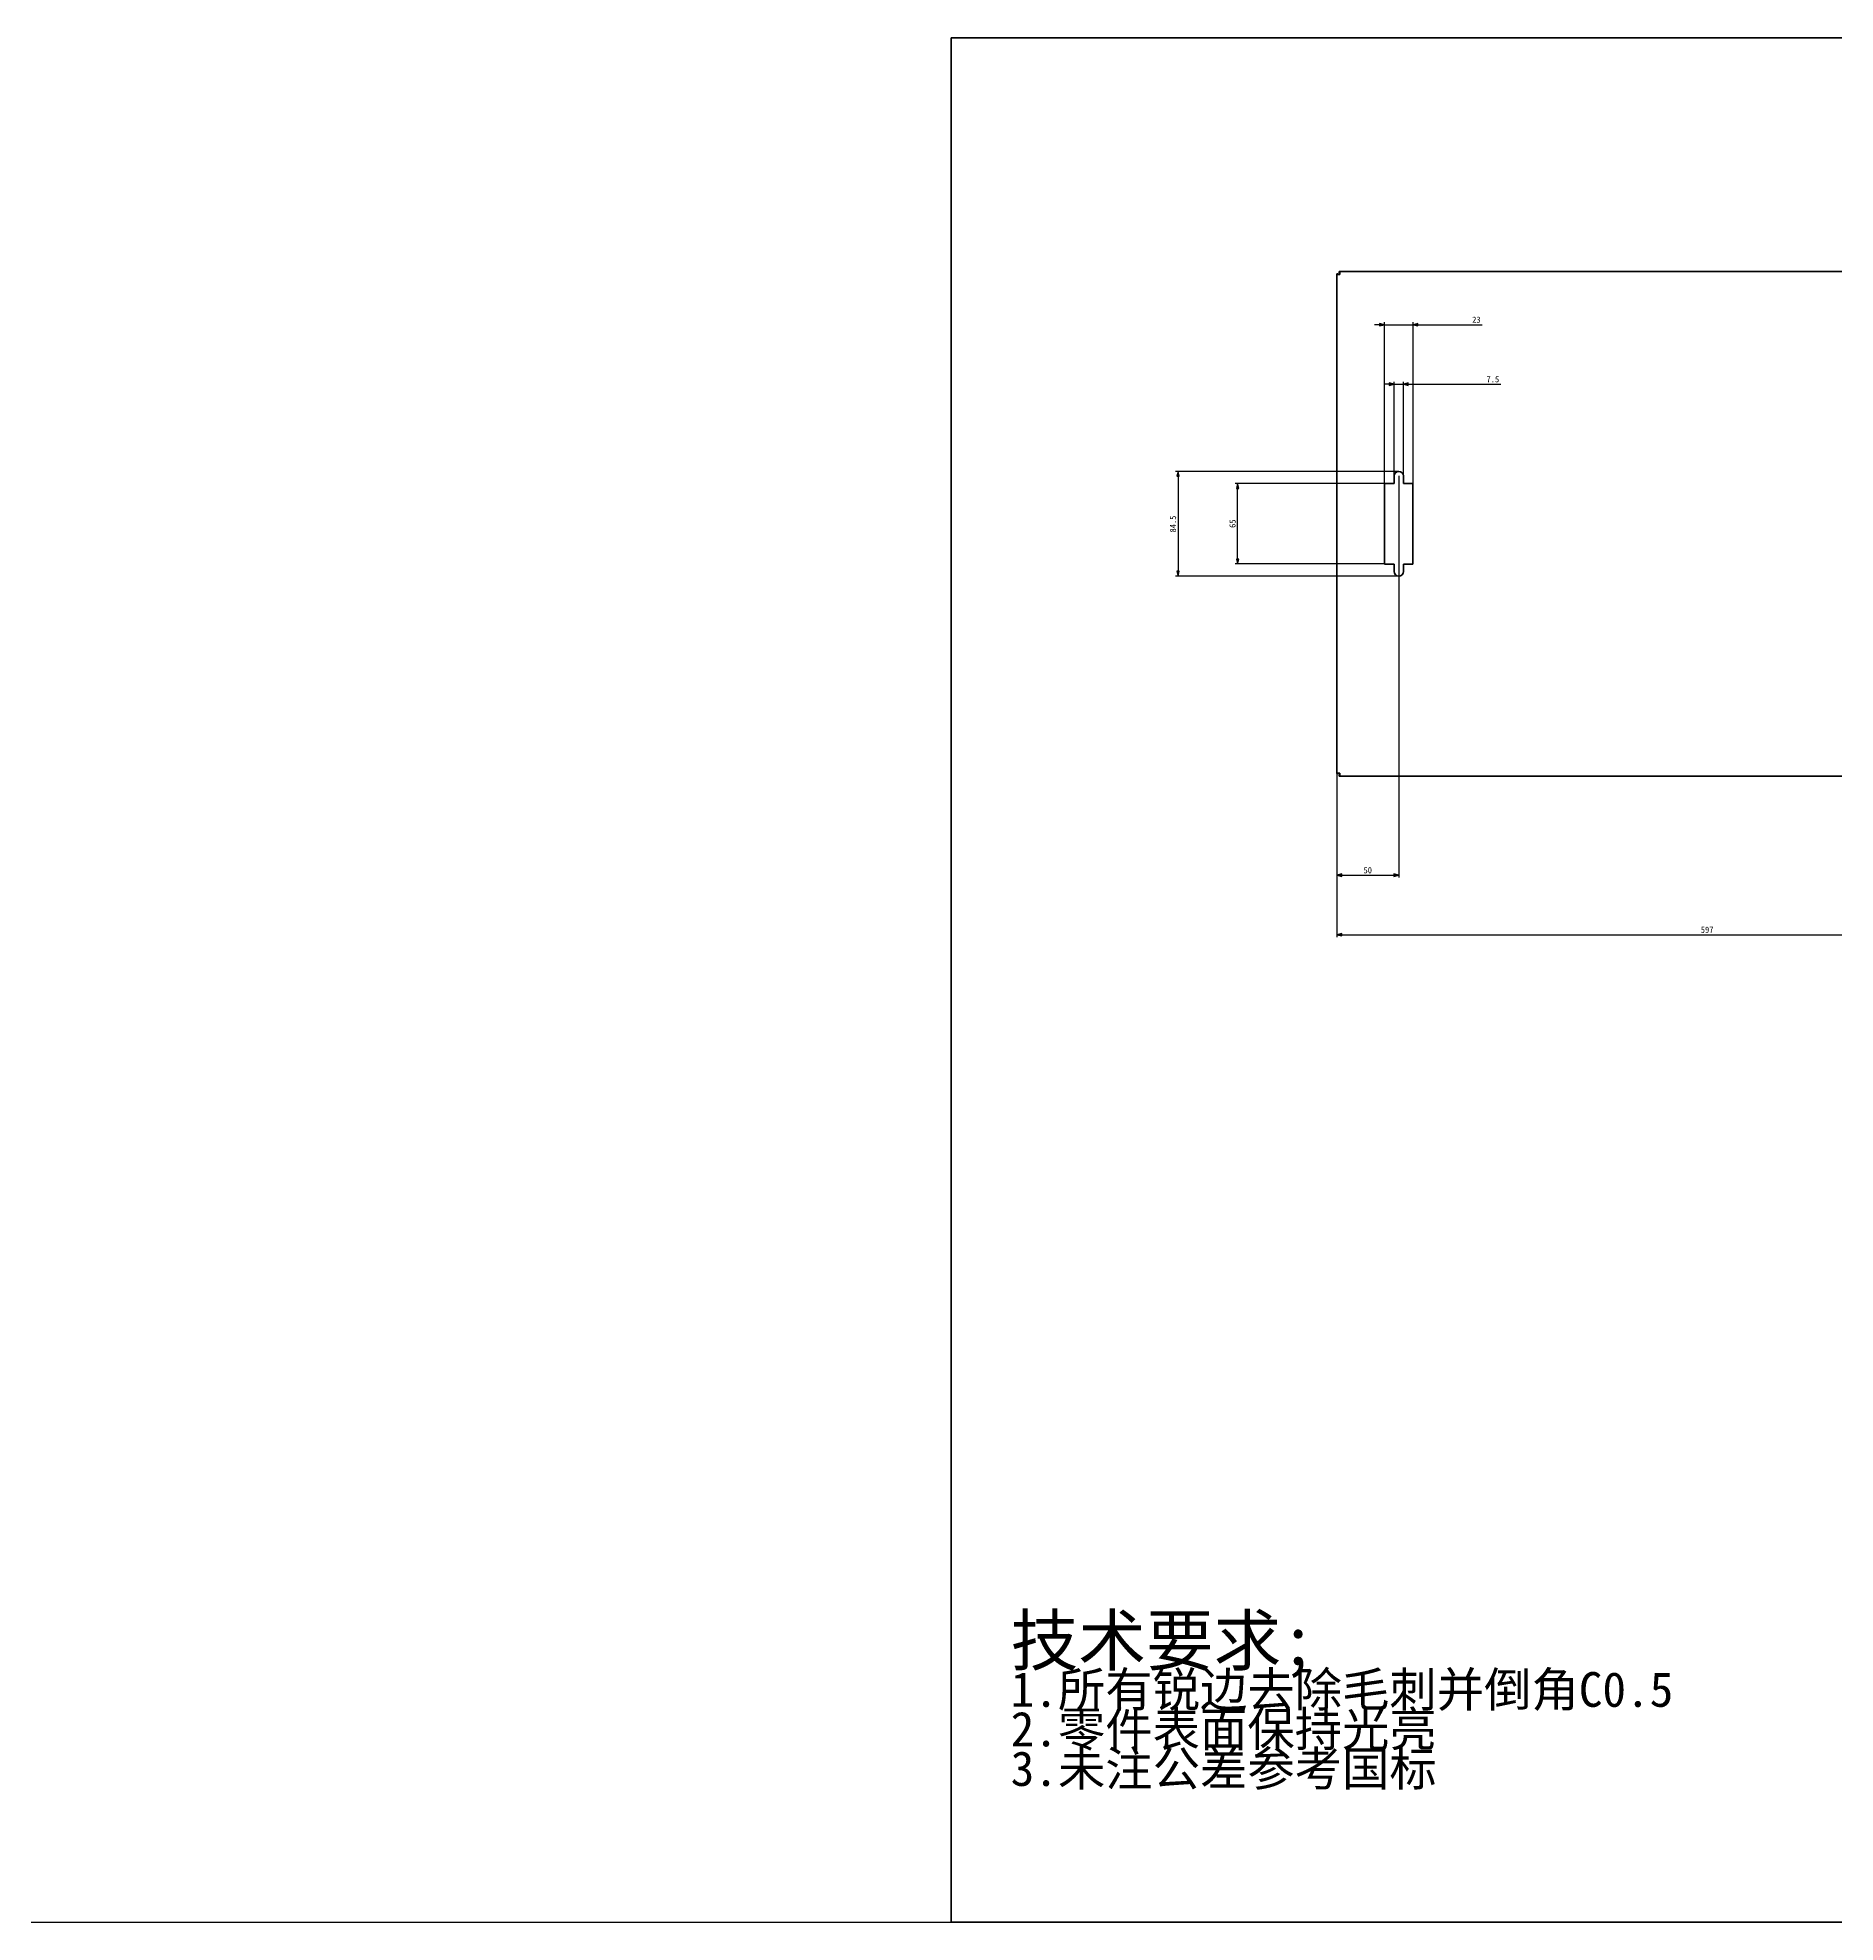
# Model space of a CAD drawing. Header units: millimetres. Extents: x 2989 to 98346, y -14444 to 9701.
# Drawn here: x 23434 to 24883, y 6378 to 7898 of the extents above; entities that cross this region are included whole.
import ezdxf

# ---------------------------------------------------------------- set-up
doc = ezdxf.new("R2010")
doc.units = ezdxf.units.MM
for name, color, linetype, lineweight in [('可见 (ISO)', 7, 'Continuous', 50), ('图框 (ISO)', 7, 'Continuous', 70), ('符号 (ISO)', 7, 'Continuous', 25)]:
    doc.layers.add(name, color=color, linetype=linetype, lineweight=lineweight)
doc.layers.add('尺寸 (ISO)', color=5, linetype='Continuous', lineweight=25, true_color=0x0000ff)
doc.styles.add('注释文本 (ISO)', font='simfang.ttf')
doc.dimstyles.new('默认 (GB)', dxfattribs={"dimscale": 2, "dimtxt": 2.5, "dimasz": 2, "dimexe": 1, "dimexo": 0, "dimgap": 0.75, "dimtad": 1, "dimtoh": 1, "dimrnd": 1e-08, "dimdsep": 46, "dimtxsty": '注释文本 (ISO)', "dimblk": 'Filled-2', "dimcen": 0.09, "dimdle": 10, "dimclrd": 256, "dimclre": 256, "dimclrt": 256, "dimaunit": 1, "dimadec": 3, "dimazin": 2, "dimtfac": 0.52, "dimtmove": 0, "dimatfit": 3, "dimldrblk": 'Filled-1', "dimfxl": 0, "dimtolj": 1, "dimlwd": -1, "dimlwe": -1, "dimarcsym": 0})

# ---------------------------------------------------------------- blocks, each defined once
blk = doc.blocks.new('图框 A3-A4')
at = {"layer": '图框 (ISO)'}
for p, q in [((287, 200), (10, 200)), ((10, 200), (10, 10)), ((287, 10), (287, 200)), ((10, 10), (287, 10))]:
    blk.add_line(p, q, dxfattribs=at)
blk = doc.blocks.new('Filled-2')
at = {"color": 0}
for p, q in [((0, 0), (-1, 0.25)), ((-1, 0.25), (-1, -0.25)), ((-1, 0), (0, 0)), ((-1, -0.25), (0, 0))]:
    blk.add_line(p, q, dxfattribs=at)
at = {"color": 0, "flags": 128}
blk.add_lwpolyline([(-1, -0.25), (0, 0), (-1, 0.25), (-1, -0.25)], dxfattribs=at)
at = {"color": 0}
blk.add_solid([(-1, -0.25), (0, 0), (-1, 0.25), (-1, -0.25)], dxfattribs=at)
blk = doc.blocks.new('*D149')
at = {"layer": 'Defpoints', "color": 0, "transparency": 16777216}
for p in [(24401.4, 7538.6), (24519.9, 7538.6), (24519.9, 7473.6)]:
    blk.add_point(p, dxfattribs=at)
at = {"layer": '尺寸 (ISO)', "transparency": 16777216}
for p, q in [((24519.9, 7538.6), (24399.4, 7538.6)), ((24401.4, 7477.6), (24401.4, 7534.6)), ((24519.9, 7473.6), (24399.4, 7473.6))]:
    blk.add_line(p, q, dxfattribs=at)
at = {"layer": '尺寸 (ISO)', "transparency": 16777216, "xscale": 4, "yscale": 4, "zscale": 4}
for p, rotation in [((24401.4, 7538.6), 90), ((24401.4, 7473.6), 270)]:
    blk.add_blockref('Filled-2', p, dxfattribs=dict(at, rotation=rotation))
at = {"layer": '尺寸 (ISO)', "transparency": 16777216, "insert": (24394.8, 7502.7), "char_height": 5, "attachment_point": 1, "rotation": 90, "style": '注释文本 (ISO)'}
blk.add_mtext('\\A1;65', dxfattribs=at)
blk = doc.blocks.new('Filled-1')
at = {"color": 0}
for p, q in [((0, 0), (-1, 0.125)), ((-1, 0.125), (-1, -0.125)), ((-1, 0), (0, 0)), ((-1, -0.125), (0, 0))]:
    blk.add_line(p, q, dxfattribs=at)
at = {"color": 0, "flags": 128}
blk.add_lwpolyline([(-1, -0.125), (0, 0), (-1, 0.125), (-1, -0.125)], dxfattribs=at)
at = {"color": 0}
blk.add_solid([(-1, -0.125), (0, 0), (-1, 0.125), (-1, -0.125)], dxfattribs=at)
blk = doc.blocks.new('*D150')
at = {"layer": 'Defpoints', "color": 0, "transparency": 16777216}
for p in [(24531.4, 7548.3), (24353.4, 7463.8), (24531.4, 7463.8)]:
    blk.add_point(p, dxfattribs=at)
at = {"layer": '尺寸 (ISO)', "transparency": 16777216}
for p, q in [((24531.4, 7548.3), (24351.4, 7548.3)), ((24353.4, 7544.3), (24353.4, 7467.8)), ((24531.4, 7463.8), (24351.4, 7463.8))]:
    blk.add_line(p, q, dxfattribs=at)
at = {"layer": '尺寸 (ISO)', "transparency": 16777216, "xscale": 4, "yscale": 4, "zscale": 4}
for p, rotation in [((24353.4, 7548.3), 90), ((24353.4, 7463.8), 270)]:
    blk.add_blockref('Filled-2', p, dxfattribs=dict(at, rotation=rotation))
at = {"layer": '尺寸 (ISO)', "transparency": 16777216, "insert": (24346.8, 7499), "char_height": 5, "attachment_point": 1, "rotation": 90, "style": '注释文本 (ISO)'}
blk.add_mtext('\\A1;84.5', dxfattribs=at)
blk = doc.blocks.new('*D151')
at = {"layer": 'Defpoints', "color": 0, "transparency": 16777216}
for p in [(24542.9, 7666.6), (24519.9, 7538.6), (24542.9, 7538.6)]:
    blk.add_point(p, dxfattribs=at)
at = {"layer": '尺寸 (ISO)', "transparency": 16777216}
for p, q in [((24515.9, 7666.6), (24511.9, 7666.6)), ((24519.9, 7538.6), (24519.9, 7668.6)), ((24519.9, 7666.6), (24542.9, 7666.6)), ((24542.9, 7538.6), (24542.9, 7668.6)), ((24546.9, 7666.6), (24598.6, 7666.6))]:
    blk.add_line(p, q, dxfattribs=at)
at = {"layer": '尺寸 (ISO)', "transparency": 16777216, "xscale": 4, "yscale": 4, "zscale": 4}
blk.add_blockref('Filled-2', (24519.9, 7666.6), dxfattribs=at)
at = {"layer": '尺寸 (ISO)', "transparency": 16777216, "xscale": 4, "yscale": 4, "zscale": 4, "rotation": 180}
blk.add_blockref('Filled-2', (24542.9, 7666.6), dxfattribs=at)
at = {"layer": '尺寸 (ISO)', "transparency": 16777216, "insert": (24590.6, 7673.1), "char_height": 5, "attachment_point": 1, "style": '注释文本 (ISO)'}
blk.add_mtext('\\A1;23', dxfattribs=at)
blk = doc.blocks.new('*D152')
at = {"layer": 'Defpoints', "color": 0, "transparency": 16777216}
for p in [(24481.4, 7305), (25078.4, 7305), (25078.4, 7174.6)]:
    blk.add_point(p, dxfattribs=at)
at = {"layer": '尺寸 (ISO)', "transparency": 16777216}
for p, q in [((24481.4, 7305), (24481.4, 7172.6)), ((25078.4, 7305), (25078.4, 7172.6)), ((24485.4, 7174.6), (25074.4, 7174.6))]:
    blk.add_line(p, q, dxfattribs=at)
at = {"layer": '尺寸 (ISO)', "transparency": 16777216, "xscale": 4, "yscale": 4, "zscale": 4, "rotation": 180}
blk.add_blockref('Filled-2', (24481.4, 7174.6), dxfattribs=at)
at = {"layer": '尺寸 (ISO)', "transparency": 16777216, "xscale": 4, "yscale": 4, "zscale": 4}
blk.add_blockref('Filled-2', (25078.4, 7174.6), dxfattribs=at)
at = {"layer": '尺寸 (ISO)', "transparency": 16777216, "insert": (24775, 7181.1), "char_height": 5, "attachment_point": 1, "style": '注释文本 (ISO)'}
blk.add_mtext('\\A1;597', dxfattribs=at)
blk = doc.blocks.new('*D153')
at = {"layer": 'Defpoints', "color": 0, "transparency": 16777216}
for p in [(24531.4, 7544.6), (24481.4, 7305), (24531.4, 7222.6)]:
    blk.add_point(p, dxfattribs=at)
at = {"layer": '尺寸 (ISO)', "transparency": 16777216}
for p, q in [((24531.4, 7544.6), (24531.4, 7220.6)), ((24481.4, 7305), (24481.4, 7220.6)), ((24485.4, 7222.6), (24527.4, 7222.6))]:
    blk.add_line(p, q, dxfattribs=at)
at = {"layer": '尺寸 (ISO)', "transparency": 16777216, "xscale": 4, "yscale": 4, "zscale": 4, "rotation": 180}
blk.add_blockref('Filled-2', (24481.4, 7222.6), dxfattribs=at)
at = {"layer": '尺寸 (ISO)', "transparency": 16777216, "xscale": 4, "yscale": 4, "zscale": 4}
blk.add_blockref('Filled-2', (24531.4, 7222.6), dxfattribs=at)
at = {"layer": '尺寸 (ISO)', "transparency": 16777216, "insert": (24503, 7229.1), "char_height": 5, "attachment_point": 1, "style": '注释文本 (ISO)'}
blk.add_mtext('\\A1;50', dxfattribs=at)
blk = doc.blocks.new('*D154')
at = {"layer": 'Defpoints', "color": 0, "transparency": 16777216}
for p in [(24535.1, 7618.6), (24527.6, 7544.6), (24535.1, 7544.6)]:
    blk.add_point(p, dxfattribs=at)
at = {"layer": '尺寸 (ISO)', "transparency": 16777216}
for p, q in [((24523.6, 7618.6), (24519.6, 7618.6)), ((24527.6, 7544.6), (24527.6, 7620.6)), ((24527.6, 7618.6), (24535.1, 7618.6)), ((24535.1, 7544.6), (24535.1, 7620.6)), ((24539.1, 7618.6), (24613.7, 7618.6))]:
    blk.add_line(p, q, dxfattribs=at)
at = {"layer": '尺寸 (ISO)', "transparency": 16777216, "xscale": 4, "yscale": 4, "zscale": 4}
blk.add_blockref('Filled-2', (24527.6, 7618.6), dxfattribs=at)
at = {"layer": '尺寸 (ISO)', "transparency": 16777216, "xscale": 4, "yscale": 4, "zscale": 4, "rotation": 180}
blk.add_blockref('Filled-2', (24535.1, 7618.6), dxfattribs=at)
at = {"layer": '尺寸 (ISO)', "transparency": 16777216, "insert": (24602.2, 7625.1), "char_height": 5, "attachment_point": 1, "style": '注释文本 (ISO)'}
blk.add_mtext('\\A1;7.5', dxfattribs=at)
blk = doc.blocks.new('加工')
at = {"layer": '符号 (ISO)', "insert": (-36.68, 11.05), "char_height": 2.5, "width": 80.4946, "attachment_point": 1, "line_spacing_factor": 0.683636, "style": '注释文本 (ISO)'}
blk.add_mtext('{\\H2x;技术要求;\\P\\H0.7x;1.所有锐边去除毛刺并倒角C0.5\\H2.12498x; \\H0.47059x;\\P2.零件表面保持光亮\\H1.84035x; \\H0.54337x;\\P3.未注公差参考国标\\H1.80945x; }', dxfattribs=at)

msp = doc.modelspace()

# ---------------------------------------------------------------- linework, layer by layer
msp.add_line((2988.9631, 6378.0578), (54625.9527, 6378.0578))
at = {"layer": '可见 (ISO)'}
for p, q in [((24482.5685, 7707.5058), (24481.3685, 7707.5058)), ((24481.3685, 7707.5058), (24481.3685, 7707.1543)), ((24481.3685, 7707.1543), (24481.3685, 7304.9543)), ((24483.7685, 7707.1543), (24481.3685, 7707.1543)), ((24482.92, 7707.1543), (24482.5685, 7707.5058)), ((24482.5685, 7707.1543), (24482.5685, 7707.5058)), ((24483.7685, 7709.5543), (24483.417, 7709.5543)), ((24483.417, 7708.3543), (24483.417, 7709.5543)), ((24483.7685, 7708.0029), (24483.417, 7708.3543)), ((24483.7685, 7708.3543), (24483.417, 7708.3543)), ((25075.9685, 7709.5543), (24483.7685, 7709.5543)), ((24483.7685, 7709.5543), (24483.7685, 7707.1543)), ((24527.6185, 7538.5543), (24527.6185, 7544.5543)), ((24535.1185, 7544.5543), (24535.1185, 7538.5543)), ((24519.8685, 7538.5543), (24527.6185, 7538.5543)), ((24519.8685, 7473.5543), (24519.8685, 7538.5543)), ((24535.1185, 7538.5543), (24542.8685, 7538.5543)), ((24542.8685, 7538.5543), (24542.8685, 7473.5543)), ((24527.6185, 7473.5543), (24519.8685, 7473.5543)), ((24527.6185, 7467.5543), (24527.6185, 7473.5543)), ((24542.8685, 7473.5543), (24535.1185, 7473.5543)), ((24535.1185, 7473.5543), (24535.1185, 7467.5543)), ((24481.3685, 7304.6029), (24481.3685, 7304.9543)), ((24483.7685, 7304.9543), (24481.3685, 7304.9543)), ((24482.5685, 7304.6029), (24481.3685, 7304.6029)), ((24482.92, 7304.9543), (24482.5685, 7304.6029)), ((24482.5685, 7304.9543), (24482.5685, 7304.6029)), ((24483.7685, 7304.1058), (24483.417, 7303.7543)), ((24483.7685, 7303.7543), (24483.417, 7303.7543)), ((24483.417, 7303.7543), (24483.417, 7302.5543)), ((24483.7685, 7302.5543), (24483.417, 7302.5543)), ((24483.7685, 7302.5543), (24483.7685, 7304.9543)), ((25075.9685, 7302.5543), (24483.7685, 7302.5543))]:
    msp.add_line(p, q, dxfattribs=at)
for centre, start, end in [((24531.3685, 7544.5543), 0, 180), ((24531.3685, 7467.5543), 180, 0)]:
    msp.add_arc(centre, 3.75, start, end, dxfattribs=at)

# ---------------------------------------------------------------- block references
at = {"xscale": 8, "yscale": 8, "zscale": 8}
for name, p in [('图框 A3-A4', (24090.3378, 6298.0578)), ('加工', (24511.8426, 6537.0315))]:
    msp.add_blockref(name, p, dxfattribs=at)

# ---------------------------------------------------------------- dimensions: what is measured, and where the dimension line sits
at = {"layer": '尺寸 (ISO)'}
for base, p1, p2, picture, middle in [((24542.8685, 7666.5543), (24519.8685, 7538.5543), (24542.8685, 7538.5543), '*D151', (24593.8399, 7666.5543)), ((24535.1185, 7618.5543), (24527.6185, 7544.5543), (24535.1185, 7544.5543), '*D154', (24607.1837, 7618.5543))]:
    dim = msp.add_linear_dim(base=base, p1=p1, p2=p2, dimstyle='默认 (GB)', override={"dimtoh": 0, "dimdec": 2, "dimtp": 0, "dimtm": 0, "dimtdec": 2, "dimtofl": 1, "dimatfit": 1}, dxfattribs=at)
    dim.commit()
    dim.dimension.update_dxf_attribs({"geometry": picture, "text_midpoint": middle, "dimtype": 160})
for base, p1, p2, angle, picture, middle in [((24353.3685, 7463.8043), (24531.3685, 7548.3043), (24531.3685, 7463.8043), 90, '*D150', (24353.3685, 7505.9743)), ((24531.3685, 7222.5543), (24481.3685, 7304.9543), (24531.3685, 7544.5543), 180, '*D153', (24506.2285, 7222.5543)), ((24401.3685, 7538.5543), (24519.8685, 7473.5543), (24519.8685, 7538.5543), 90, '*D149', (24401.3685, 7505.9743)), ((25078.3685, 7174.5543), (24481.3685, 7304.9543), (25078.3685, 7304.9543), 180, '*D152', (24780.0085, 7174.5543))]:
    dim = msp.add_linear_dim(base=base, p1=p1, p2=p2, angle=angle, dimstyle='默认 (GB)', override={"dimtoh": 0, "dimdec": 2, "dimtp": 0, "dimtm": 0, "dimtdec": 2, "dimtofl": 0, "dimatfit": 1}, dxfattribs=at)
    dim.commit()
    dim.dimension.update_dxf_attribs({"geometry": picture, "text_midpoint": middle, "dimtype": 160})

doc.saveas('drawing.dxf')
